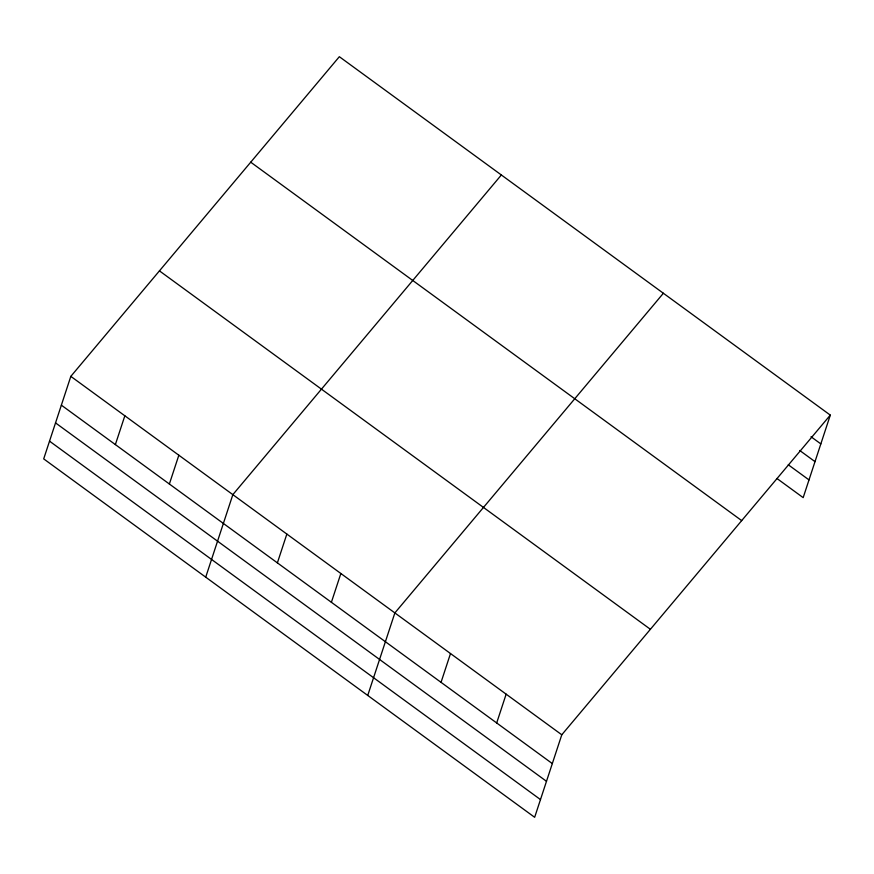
<?xml version="1.0" encoding="UTF-8"?>
<svg xmlns="http://www.w3.org/2000/svg" width="874" height="874" viewBox="0 0 874 874"><rect width="100%" height="100%" fill="white"/><g stroke="black" fill="none" stroke-linecap="round" stroke-linejoin="round"><path stroke-width="1.31" d="M70.827 376.366L43.7 458.883L534.659 817.299L561.785 734.783L830.3 415.117L339.341 56.701L70.827 376.366L561.785 734.783M115.368 444.593L124.84 415.795M169.37 484.01L178.842 455.223M205.718 577.168L232.845 494.64L501.359 174.975M277.386 562.867L286.847 534.069M331.388 602.295L340.86 573.497M367.736 695.442L394.862 612.925L663.377 293.249M441.042 682.343L450.503 653.544M496.683 722.962L506.144 694.164M830.3 415.117L803.173 497.634L776.986 478.515M811.017 436.738L820.828 443.905M799.732 450.492L815.005 461.636M788.272 464.771L808.996 479.902M250.729 162.193L741.687 520.609M159.439 270.874L650.398 629.291M61.366 405.165L552.324 763.581M55.532 422.896L546.49 781.312M49.534 441.162L540.482 799.579"/></g></svg>
